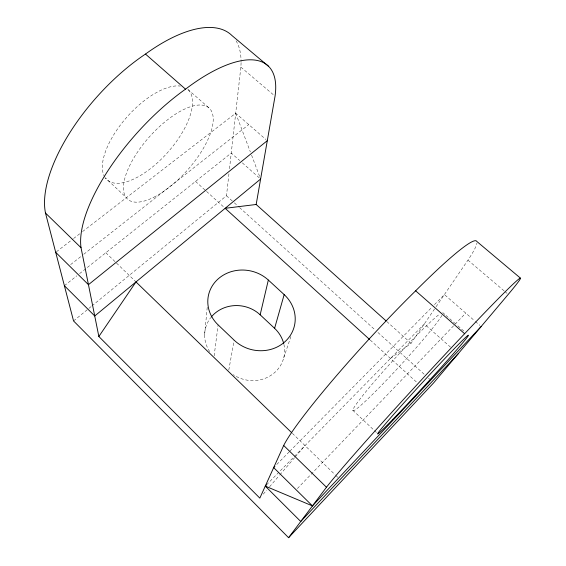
<?xml version="1.0" encoding="UTF-8"?>
<svg xmlns="http://www.w3.org/2000/svg" width="566" height="566" viewBox="0 0 566 566"><rect width="100%" height="100%" fill="white"/><g stroke="black" fill="none" stroke-linecap="round" stroke-linejoin="round"><path stroke-width="0.42" stroke-dasharray="2.83 2.12" d="M204.637 334.761L207.312 306.34M91.982 305.859L226.485 195.744L229.018 173.09M229.499 168.732L240.854 67.121A127.675 56.911 -48.4 0 0 241.074 62.472M214.139 355.908L218.115 324.877M228.798 370.058L234.14 340.173M283.7 357.945L290.931 336.395M390.476 358.448L411.072 343.3L435.579 307.465M436.075 306.751L467.955 260.134A139.392 12.707 -47.6 0 0 476.94 243.04M263.261 494.139L266.692 490.149M269.55 486.824L279.271 475.518M279.845 474.853L294.716 457.561M295.289 456.896L305.01 445.598M297.398 488.557L465.747 313.118M266.515 484.85L294.009 456.819M294.362 456.458L424.309 323.95L450.953 347.531M276.774 464.453L289.191 451.873M289.806 451.243L431.985 307.154M434.469 304.635L444.402 294.568L474.74 320.929M73.552 320.95L91.303 306.418M64.383 285.703L76.82 275.819M79.558 273.647L231.253 153.046L239.736 160.553M70.623 264.605L81.016 256.433M83.789 254.254L248.757 124.591M56.395 251.806L72.865 239.071M73.552 238.541L79.771 233.744M82.565 231.579L235.704 113.242L265.963 139.54M240.854 67.121L273.703 95.046M467.955 260.134L504.221 290.959M504.893 291.525L507.582 293.811M475.383 321.488L479.876 325.393M208.599 107.582L187.268 88.904A60.64 26.984 -48.3 0 1 166.001 154.306A60.64 26.984 -48.3 0 1 105.262 177.83L125.935 197.237M442.739 312.595L445.378 314.908M446.036 315.481L455.269 323.568M457.908 325.875L464.502 331.655M242.34 162.867L260.608 179.033M386.79 321.53L411.072 343.3M226.485 195.744L233.694 202.26M234.352 202.847L238.944 206.993M239.595 207.588L375.322 330.134M377.947 332.497L424.5 374.536M428.434 378.088L429.743 379.27M195.546 181.438L223.86 207.142M370.221 340.053L417.567 383.048M352.788 410.251L373.871 430.047M374.508 430.648L376.425 432.445M105.842 252.747L135.981 281.932M292.346 433.337L335.086 474.718M335.716 475.327L338.22 477.754M235.704 113.242L250.335 151.893M251.58 155.183L259.674 176.564M209.717 351.62A32.729 30.338 9.8 0 1 210.63 317.781M283.913 344.397A32.892 30.684 13.1 0 1 270.053 375.93A32.892 30.684 13.1 0 1 233.341 374.706M441.996 315.304A66.533 4.365 -47.5 0 1 374.678 392.252A66.533 4.365 -47.5 0 1 368.982 387.929A66.533 4.365 -47.5 0 1 440.058 313.833M104.816 177.158A60.64 26.984 -48.3 0 1 124.152 120.31A60.64 26.984 -48.3 0 1 180.321 86.082M236.064 40.802A127.675 56.911 -48.4 0 1 241.074 61.56M153.931 197.187A61.135 25.265 -48.2 0 0 212.356 113.2A61.135 25.265 -48.2 0 0 138.748 150.323A61.135 25.265 -48.2 0 0 153.931 197.187"/><path stroke-width="0.85" d="M386.132 320.943L256.172 204.482L275.048 96.185A129.423 50.791 -48.2 0 0 185.528 89.159L145.476 54.067A128.093 57.336 -48.1 0 0 45.485 213.035L73.552 320.95L288.582 537.7L433.683 382.821L508.254 294.384A141.486 3.898 -47.4 0 0 464.615 333.721A142.002 3.927 -47.4 0 0 326.469 487.234L288.582 537.7M283.722 343.612A32.892 30.684 13.1 0 0 274.602 328.33L260.155 314.802L268.334 280.043A35.771 32.545 10.3 0 0 218.129 278.939A35.771 32.545 10.3 0 0 218.115 324.877L234.14 340.173A35.969 32.948 13.2 0 0 285.038 341.652A35.969 32.948 13.2 0 0 284.167 294.61L268.334 280.043M274.602 328.33L284.167 294.61M520.55 278.224L476.756 241.399A139.392 12.707 -47.6 0 0 415.642 290.811A139.894 12.862 -47.5 0 0 283.693 445.484L259.829 498.13L98.852 336.494L81.037 247.724L45.485 213.035M98.852 336.494L135.981 281.932L291.716 432.721M266.515 484.85L265.277 486.109L312.453 505.905L481.164 326.511M458.099 353.863L300.744 521.498L265.277 486.109M274.906 466.342L273.668 467.601L312.453 505.905M260.608 179.033L94.741 315.984L64.383 285.703M267.293 140.686L88.452 284.677L55.709 252.337M256.172 204.482L225.148 208.309L369.563 339.459M268.588 66.356L231.911 35.509A127.675 56.911 -48.4 0 0 145.476 54.067M415.642 290.811L464.615 333.721M283.693 445.484L326.469 487.234M211.132 317.151A32.729 30.338 9.8 0 1 260.155 314.802M81.037 247.724A129.855 51.124 -48 0 1 185.528 89.159M392.634 419.625A67.128 1.847 -47.4 0 0 467.516 336.848A67.128 1.847 -47.4 0 0 409.055 397.176A67.128 1.847 -47.4 0 0 392.634 419.625"/></g></svg>
